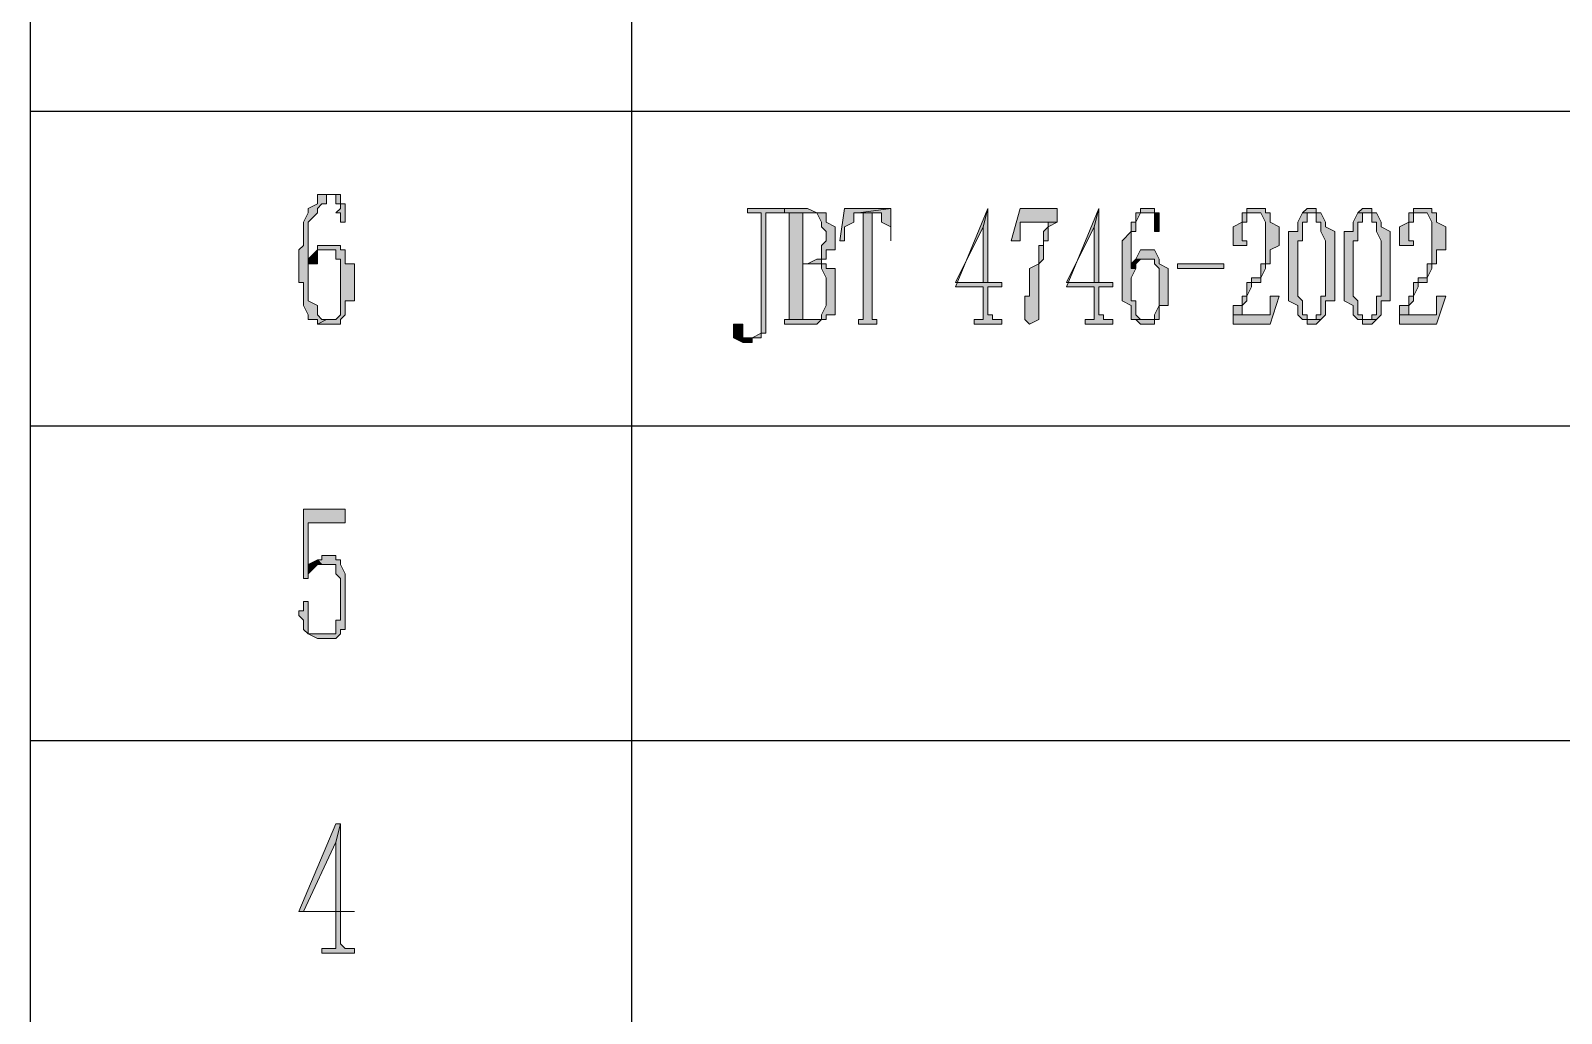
# Model space of a CAD drawing. Header units: millimetres. Extents: x 20 to 821, y 1 to 1134.
# Drawn here: x 557.6 to 617.2, y 152.2 to 190.5 of the extents above; entities that cross this region are included whole.
import ezdxf

# ---------------------------------------------------------------- set-up
doc = ezdxf.new("R2010")
doc.units = ezdxf.units.MM
doc.layers.add('1', color=7, linetype='Continuous')

msp = doc.modelspace()

# ---------------------------------------------------------------- hatches: boundary and pattern name
h = msp.add_hatch(color=0)
h.dxf.hatch_style = 2
h.paths.add_polyline_path([(569.52, 184.101732), (568.8, 184.101732), (568.8, 183.741732), (568.44, 183.561732), (568.44, 183.381732), (568.26, 183.021732), (568.26, 182.121732), (568.08, 181.941732), (568.08, 181.401732), (568.08, 181.221732), (568.08, 180.681732), (568.26, 180.681732), (568.26, 179.781732), (568.44, 179.421732), (568.44, 179.241732), (568.8, 179.241732), (568.8, 179.061732), (569.16, 179.241732), (568.98, 179.241732), (568.8, 179.421732), (568.8, 179.781732), (568.44, 179.961732), (568.44, 183.021732), (568.8, 183.381732), (568.8, 183.561732), (568.98, 183.741732), (569.16, 183.741732), (569.16, 184.101732), (569.7, 184.101732)])
h = msp.add_hatch(color=0)
h.dxf.hatch_style = 2
h.paths.add_polyline_path([(569.7, 184.101732), (569.16, 184.101732), (569.52, 184.101732), (569.52, 183.741732), (569.7, 183.741732), (569.7, 183.561732), (569.52, 183.381732), (569.7, 183.381732), (569.7, 183.021732), (569.88, 183.021732), (569.88, 183.381732), (569.88, 183.741732), (569.7, 183.741732)])
h = msp.add_hatch(color=0)
h.dxf.hatch_style = 2
h.paths.add_polyline_path([(586.98, 183.561732), (585.54, 183.561732), (585.54, 183.381732), (586.08, 183.381732), (586.08, 183.021732), (586.08, 178.701732), (585.72, 178.521732), (585.54, 178.521732), (585.72, 178.521732), (586.08, 178.521732), (586.08, 178.701732), (586.26, 178.701732), (586.26, 179.061732), (586.26, 183.381732), (586.44, 183.381732), (586.98, 183.381732)])
h = msp.add_hatch(color=0)
h.dxf.hatch_style = 2
h.paths.add_polyline_path([(587.88, 183.561732), (586.98, 183.561732), (586.98, 183.381732), (588.24, 183.381732), (588.42, 183.021732), (588.42, 182.841732), (588.6, 182.661732), (588.6, 182.301732), (588.42, 182.121732), (588.42, 181.581732), (588.24, 181.581732), (587.88, 181.401732), (587.7, 181.401732), (588.42, 181.401732), (588.42, 181.581732), (588.6, 181.581732), (588.6, 181.941732), (588.96, 181.941732), (588.96, 182.841732), (588.6, 183.021732), (588.6, 183.381732), (588.42, 183.381732), (588.24, 183.381732)])
h = msp.add_hatch(color=0)
h.dxf.hatch_style = 2
h.paths.add_polyline_path([(591.12, 183.561732), (589.32, 183.561732), (589.14, 182.301732), (589.32, 182.301732), (589.32, 182.661732), (589.32, 182.841732), (589.68, 183.021732), (589.68, 183.381732), (589.86, 183.381732)])
h = msp.add_hatch(color=0)
h.dxf.hatch_style = 2
h.paths.add_polyline_path([(591.12, 183.561732), (589.86, 183.381732), (590.76, 183.381732), (590.76, 183.021732), (591.12, 182.841732), (591.12, 182.301732)])
h = msp.add_hatch(color=0)
h.dxf.hatch_style = 2
h.paths.add_polyline_path([(594.9, 183.561732), (593.64, 180.501732), (594.72, 180.501732), (594.72, 179.421732), (594.72, 179.241732), (594.36, 179.241732), (594.36, 179.061732), (595.44, 179.061732), (595.44, 179.241732), (595.08, 179.241732), (595.08, 179.421732), (594.9, 179.421732), (594.9, 180.501732), (595.44, 180.501732), (595.44, 180.681732), (594.9, 180.681732), (593.64, 180.681732), (594.72, 182.841732)])
h = msp.add_hatch(color=0)
h.dxf.hatch_style = 2
h.paths.add_polyline_path([(594.9, 183.561732), (594.72, 182.841732), (594.72, 180.681732), (593.64, 180.681732), (594.9, 180.681732)])
h = msp.add_hatch(color=0)
h.dxf.hatch_style = 2
h.paths.add_polyline_path([(597.6, 183.561732), (596.16, 183.561732), (595.8, 182.301732), (596.16, 182.301732), (596.16, 182.661732), (596.16, 183.021732), (596.34, 183.021732), (597.6, 183.021732), (597.6, 183.381732)])
h = msp.add_hatch(color=0)
h.dxf.hatch_style = 2
h.paths.add_polyline_path([(599.22, 183.561732), (597.96, 180.501732), (599.04, 180.501732), (599.04, 179.421732), (599.04, 179.241732), (598.68, 179.241732), (598.68, 179.061732), (599.76, 179.061732), (599.76, 179.241732), (599.4, 179.241732), (599.4, 179.421732), (599.22, 179.421732), (599.22, 180.501732), (599.76, 180.501732), (599.76, 180.681732), (599.22, 180.681732), (597.96, 180.681732), (599.04, 182.841732)])
h = msp.add_hatch(color=0)
h.dxf.hatch_style = 2
h.paths.add_polyline_path([(599.22, 183.561732), (599.04, 182.841732), (599.04, 180.681732), (597.96, 180.681732), (599.22, 180.681732)])
h = msp.add_hatch(color=0)
h.dxf.hatch_style = 2
h.paths.add_polyline_path([(601.2, 183.561732), (600.84, 183.561732), (600.84, 183.381732), (600.66, 183.381732), (600.66, 183.021732), (600.48, 183.021732), (600.48, 182.841732), (600.48, 182.661732), (600.12, 182.301732), (600.12, 181.221732), (600.12, 180.861732), (600.12, 179.961732), (600.48, 179.781732), (600.48, 179.241732), (600.66, 179.241732), (601.2, 179.241732), (600.84, 179.241732), (600.66, 179.421732), (600.66, 179.961732), (600.48, 179.961732), (600.48, 180.861732), (600.66, 181.221732), (600.48, 181.221732), (600.48, 181.401732), (600.48, 182.661732), (600.66, 182.661732), (600.66, 183.021732), (600.84, 183.381732), (601.56, 183.381732), (601.38, 183.381732), (601.38, 183.561732)])
h = msp.add_hatch(color=0)
h.dxf.hatch_style = 2
h.paths.add_polyline_path([(605.16, 183.561732), (604.98, 183.561732), (604.98, 183.381732), (605.52, 183.381732), (605.7, 183.021732), (605.7, 181.401732), (605.52, 181.401732), (605.52, 180.861732), (605.16, 180.861732), (605.16, 180.681732), (604.98, 180.681732), (604.98, 180.141732), (604.8, 180.141732), (604.8, 179.781732), (604.44, 179.781732), (604.44, 179.421732), (604.8, 179.421732), (604.8, 179.781732), (604.98, 179.961732), (604.98, 180.141732), (605.16, 180.501732), (605.16, 180.681732), (605.52, 180.681732), (605.52, 180.861732), (605.7, 181.221732), (605.7, 181.401732), (605.88, 181.401732), (605.88, 181.941732), (606.24, 182.121732), (606.24, 182.841732), (605.88, 183.021732), (605.88, 183.381732), (605.7, 183.381732), (605.7, 183.561732), (605.52, 183.561732)])
h = msp.add_hatch(color=0)
h.dxf.hatch_style = 2
h.paths.add_polyline_path([(607.68, 183.561732), (607.32, 183.561732), (607.14, 183.381732), (607.68, 183.381732), (607.68, 183.021732), (607.86, 183.021732), (607.86, 182.841732), (607.86, 182.661732), (608.04, 182.301732), (608.04, 181.401732), (608.04, 181.221732), (608.04, 180.141732), (607.86, 180.141732), (607.86, 179.421732), (607.68, 179.421732), (607.68, 179.241732), (607.86, 179.241732), (608.04, 179.421732), (608.04, 179.961732), (608.4, 179.961732), (608.4, 182.661732), (608.04, 182.841732), (608.04, 183.021732), (607.86, 183.381732), (607.68, 183.381732)])
h = msp.add_hatch(color=0)
h.dxf.hatch_style = 2
h.paths.add_polyline_path([(609.84, 183.561732), (609.48, 183.561732), (609.3, 183.381732), (609.84, 183.381732), (609.84, 183.021732), (610.02, 183.021732), (610.02, 182.841732), (610.02, 182.661732), (610.2, 182.301732), (610.2, 181.401732), (610.2, 181.221732), (610.2, 180.141732), (610.02, 180.141732), (610.02, 179.421732), (609.84, 179.421732), (609.84, 179.241732), (610.02, 179.241732), (610.2, 179.421732), (610.2, 179.961732), (610.56, 179.961732), (610.56, 182.661732), (610.2, 182.841732), (610.2, 183.021732), (610.02, 183.381732), (609.84, 183.381732)])
h = msp.add_hatch(color=0)
h.dxf.hatch_style = 2
h.paths.add_polyline_path([(611.64, 183.561732), (611.46, 183.561732), (611.46, 183.381732), (612, 183.381732), (612.18, 183.021732), (612.18, 181.401732), (612, 181.401732), (612, 180.861732), (611.64, 180.861732), (611.64, 180.681732), (611.46, 180.681732), (611.46, 180.141732), (611.28, 180.141732), (611.28, 179.781732), (610.92, 179.781732), (610.92, 179.421732), (611.28, 179.421732), (611.28, 179.781732), (611.46, 179.961732), (611.46, 180.141732), (611.64, 180.501732), (611.64, 180.681732), (612, 180.681732), (612, 180.861732), (612.18, 181.221732), (612.18, 181.401732), (612.36, 181.401732), (612.36, 181.941732), (612.72, 181.941732), (612.72, 182.841732), (612.36, 183.021732), (612.36, 183.381732), (612.18, 183.381732), (612.18, 183.561732), (612, 183.561732)])
h = msp.add_hatch(color=0)
h.dxf.hatch_style = 2
h.paths.add_polyline_path([(587.16, 183.381732), (587.16, 179.241732), (587.7, 179.241732), (587.7, 181.401732), (587.88, 181.401732), (588.42, 181.401732), (587.7, 181.401732), (587.7, 183.381732), (587.88, 183.381732)])
h = msp.add_hatch(color=0)
h.dxf.hatch_style = 2
h.paths.add_polyline_path([(589.86, 183.381732), (590.04, 183.381732), (590.04, 183.021732), (590.04, 179.241732), (589.86, 179.241732), (589.86, 179.061732), (590.58, 179.061732), (590.58, 179.241732), (590.4, 179.241732), (590.4, 183.381732), (590.58, 183.381732)])
h = msp.add_hatch(color=0)
h.dxf.hatch_style = 2
h.paths.add_polyline_path([(597.6, 183.021732), (597.24, 183.021732), (597.24, 182.841732), (597.06, 182.661732), (597.06, 182.121732), (596.88, 182.121732), (596.88, 181.401732), (596.52, 181.221732), (596.52, 180.141732), (596.34, 180.141732), (596.34, 179.961732), (596.34, 179.241732), (596.52, 179.061732), (596.88, 179.241732), (596.88, 181.401732), (597.06, 181.581732), (597.06, 182.301732), (597.24, 182.301732), (597.24, 182.841732)])
h = msp.add_hatch(color=0)
h.dxf.hatch_style = 2
h.paths.add_polyline_path([(601.56, 183.381732), (601.2, 183.381732), (601.38, 183.381732), (601.38, 182.661732), (601.56, 182.661732)])
h = msp.add_hatch(color=0)
h.dxf.hatch_style = 2
h.paths.add_polyline_path([(604.98, 183.381732), (604.8, 183.381732), (604.8, 183.021732), (604.44, 182.841732), (604.44, 182.121732), (604.8, 182.121732), (604.98, 182.121732), (604.98, 182.301732), (604.8, 182.301732), (604.8, 182.661732), (604.8, 183.021732), (604.98, 183.021732), (604.98, 183.381732), (605.16, 183.381732)])
h = msp.add_hatch(color=0)
h.dxf.hatch_style = 2
h.paths.add_polyline_path([(607.14, 183.381732), (606.96, 183.021732), (606.96, 182.661732), (606.6, 182.661732), (606.6, 179.961732), (606.96, 179.781732), (606.96, 179.421732), (607.14, 179.241732), (607.32, 179.241732), (607.32, 179.061732), (607.68, 179.061732), (607.86, 179.241732), (607.32, 179.241732), (607.32, 179.421732), (607.14, 179.421732), (607.14, 179.781732), (607.14, 179.961732), (606.96, 180.141732), (606.96, 182.301732), (607.14, 182.301732), (607.14, 183.021732), (607.32, 183.021732), (607.32, 183.381732), (607.68, 183.381732)])
h = msp.add_hatch(color=0)
h.dxf.hatch_style = 2
h.paths.add_polyline_path([(609.3, 183.381732), (609.12, 183.021732), (609.12, 182.661732), (608.76, 182.661732), (608.76, 179.961732), (609.12, 179.781732), (609.12, 179.421732), (609.3, 179.241732), (609.48, 179.241732), (609.48, 179.061732), (609.84, 179.061732), (610.02, 179.241732), (609.48, 179.241732), (609.48, 179.421732), (609.3, 179.421732), (609.3, 179.781732), (609.3, 179.961732), (609.12, 180.141732), (609.12, 182.301732), (609.3, 182.301732), (609.3, 183.021732), (609.48, 183.021732), (609.48, 183.381732), (609.84, 183.381732)])
h = msp.add_hatch(color=0)
h.dxf.hatch_style = 2
h.paths.add_polyline_path([(611.46, 183.381732), (611.28, 183.381732), (611.28, 183.021732), (610.92, 182.841732), (610.92, 182.121732), (611.28, 182.121732), (611.46, 182.121732), (611.46, 182.301732), (611.28, 182.301732), (611.28, 182.661732), (611.28, 183.021732), (611.46, 183.021732), (611.46, 183.381732), (611.64, 183.381732)])
h = msp.add_hatch(color=0)
h.dxf.hatch_style = 2
h.paths.add_polyline_path([(568.8, 181.941732), (568.44, 181.581732), (568.44, 181.401732), (568.8, 181.401732), (568.8, 181.941732), (568.98, 181.941732), (569.16, 181.941732)])
h = msp.add_hatch(color=0)
h.dxf.hatch_style = 2
h.paths.add_polyline_path([(569.16, 182.121732), (568.8, 182.121732), (568.8, 181.941732), (569.52, 181.941732), (569.52, 181.581732), (569.7, 181.581732), (569.7, 181.401732), (569.7, 179.781732), (569.7, 179.421732), (569.52, 179.241732), (569.16, 179.241732), (568.8, 179.061732), (569.7, 179.061732), (569.7, 179.241732), (569.88, 179.421732), (569.88, 179.961732), (570.24, 179.961732), (570.24, 181.401732), (569.88, 181.401732), (569.88, 181.941732), (569.7, 181.941732), (569.7, 182.121732), (569.52, 182.121732)])
h = msp.add_hatch(color=0)
h.dxf.hatch_style = 2
h.paths.add_polyline_path([(601.2, 181.941732), (600.84, 181.941732), (600.66, 181.581732), (601.38, 181.581732), (601.38, 181.401732), (601.56, 181.221732), (601.56, 179.781732), (601.38, 179.421732), (601.38, 179.241732), (601.2, 179.241732), (600.66, 179.241732), (600.84, 179.061732), (601.38, 179.061732), (601.38, 179.241732), (601.56, 179.241732), (601.56, 179.421732), (601.56, 179.781732), (601.92, 179.781732), (601.92, 181.221732), (601.56, 181.401732), (601.56, 181.581732), (601.38, 181.941732)])
h = msp.add_hatch(color=0)
h.dxf.hatch_style = 2
h.paths.add_polyline_path([(588.42, 181.401732), (587.88, 181.401732), (588.24, 181.401732), (588.42, 181.401732), (588.42, 181.221732), (588.6, 180.861732), (588.6, 179.781732), (588.42, 179.421732), (588.42, 179.241732), (588.24, 179.241732), (586.98, 179.241732), (586.98, 179.061732), (588.24, 179.061732), (588.42, 179.241732), (588.6, 179.241732), (588.6, 179.421732), (588.96, 179.421732), (588.96, 179.781732), (588.96, 181.221732), (588.6, 181.221732), (588.6, 181.401732)])
h = msp.add_hatch(color=0)
h.dxf.hatch_style = 2
h.paths.add_polyline_path([(600.66, 181.581732), (600.48, 181.401732), (600.48, 181.221732), (600.66, 181.221732), (600.66, 181.401732), (600.84, 181.581732), (601.2, 181.581732)])
h = msp.add_hatch(color=0)
h.dxf.hatch_style = 2
h.paths.add_polyline_path([(602.28, 181.221732), (602.28, 181.401732), (604.08, 181.401732), (604.08, 181.221732)])
h = msp.add_hatch(color=0)
h.dxf.hatch_style = 2
h.paths.add_polyline_path([(606.24, 180.141732), (605.88, 180.141732), (605.88, 179.961732), (605.88, 179.421732), (605.7, 179.421732), (604.44, 179.421732), (604.44, 179.061732), (605.88, 179.061732)])
h = msp.add_hatch(color=0)
h.dxf.hatch_style = 2
h.paths.add_polyline_path([(612.72, 180.141732), (612.36, 180.141732), (612.36, 179.961732), (612.36, 179.421732), (612.18, 179.421732), (610.92, 179.421732), (610.92, 179.061732), (612.36, 179.061732)])
h = msp.add_hatch(color=0)
h.dxf.hatch_style = 2
h.paths.add_polyline_path([(585, 179.061732), (585, 178.521732), (585.36, 178.341732), (585.72, 178.341732), (585.72, 178.521732), (585.36, 178.521732), (585.36, 178.701732), (585.36, 179.061732)])
h = msp.add_hatch(color=0)
h.dxf.hatch_style = 2
h.paths.add_polyline_path([(569.88, 171.861732), (568.26, 171.861732), (568.26, 169.161732), (568.44, 169.161732), (568.44, 169.341732), (568.44, 171.321732), (569.88, 171.321732)])
h = msp.add_hatch(color=0)
h.dxf.hatch_style = 2
h.paths.add_polyline_path([(569.16, 170.061732), (568.98, 170.061732), (568.98, 169.881732), (568.8, 169.881732), (568.98, 169.701732), (569.52, 169.701732), (569.52, 169.341732), (569.7, 169.161732), (569.7, 167.541732), (569.52, 167.541732), (569.52, 167.001732), (569.16, 167.001732), (568.44, 167.001732), (568.8, 166.821732), (569.52, 166.821732), (569.7, 167.001732), (569.7, 167.181732), (569.88, 167.181732), (569.88, 169.341732), (569.7, 169.701732), (569.7, 169.881732), (569.52, 169.881732), (569.52, 170.061732)])
h = msp.add_hatch(color=0)
h.dxf.hatch_style = 2
h.paths.add_polyline_path([(568.8, 169.881732), (568.44, 169.701732), (568.44, 169.341732), (568.8, 169.701732), (568.98, 169.701732)])
h = msp.add_hatch(color=0)
h.dxf.hatch_style = 2
h.paths.add_polyline_path([(568.26, 168.261732), (568.26, 167.901732), (568.08, 167.901732), (568.08, 167.721732), (568.26, 167.541732), (568.26, 167.181732), (568.44, 167.001732), (568.98, 167.001732), (568.8, 167.001732), (568.44, 167.001732), (568.44, 167.181732), (568.44, 167.721732), (568.44, 168.261732)])
h = msp.add_hatch(color=0)
h.dxf.hatch_style = 2
h.paths.add_polyline_path([(569.7, 159.621732), (569.52, 159.621732), (568.08, 156.201732), (569.52, 156.201732), (569.52, 154.941732), (569.52, 154.761732), (569.16, 154.761732), (568.98, 154.761732), (568.98, 154.581732), (570.24, 154.581732), (570.24, 154.761732), (569.88, 154.761732), (569.7, 154.941732), (569.7, 156.201732), (570.24, 156.201732), (568.26, 156.201732), (569.52, 158.901732)])
h = msp.add_hatch(color=0)
h.dxf.hatch_style = 2
h.paths.add_polyline_path([(569.7, 159.621732), (569.52, 158.901732), (569.52, 156.201732), (568.26, 156.201732), (569.7, 156.201732)])

# ---------------------------------------------------------------- linework, layer by layer
at = {"layer": '1', "color": 0, "lineweight": 25}
for points in [[(557.64, 0.501732), (557.64, 1133.601732)], [(581.04, 89.781732), (581.04, 419.721732)], [(557.64, 187.341732), (821.16, 187.341732)], [(557.64, 175.101732), (821.16, 175.101732)], [(557.64, 162.861732), (821.16, 162.861732)]]:
    msp.add_lwpolyline(points, dxfattribs=at)
at = {"layer": '1', "color": 0, "lineweight": 5}
for points in [[(569.52, 184.101732), (568.8, 184.101732), (568.8, 183.741732), (568.44, 183.561732), (568.44, 183.381732), (568.26, 183.021732), (568.26, 182.121732), (568.08, 181.941732), (568.08, 181.401732), (568.08, 181.221732), (568.08, 180.681732), (568.26, 180.681732), (568.26, 179.781732), (568.44, 179.421732), (568.44, 179.241732), (568.8, 179.241732), (568.8, 179.061732), (569.16, 179.241732), (568.98, 179.241732), (568.8, 179.421732), (568.8, 179.781732), (568.44, 179.961732), (568.44, 183.021732), (568.8, 183.381732), (568.8, 183.561732), (568.98, 183.741732), (569.16, 183.741732), (569.16, 184.101732), (569.7, 184.101732), (569.52, 184.101732)], [(569.7, 184.101732), (569.16, 184.101732), (569.52, 184.101732), (569.52, 183.741732), (569.7, 183.741732), (569.7, 183.561732), (569.52, 183.381732), (569.7, 183.381732), (569.7, 183.021732), (569.88, 183.021732), (569.88, 183.381732), (569.88, 183.741732), (569.7, 183.741732), (569.7, 184.101732)], [(586.98, 183.561732), (585.54, 183.561732), (585.54, 183.381732), (586.08, 183.381732), (586.08, 183.021732), (586.08, 178.701732), (585.72, 178.521732), (585.54, 178.521732), (585.72, 178.521732), (586.08, 178.521732), (586.08, 178.701732), (586.26, 178.701732), (586.26, 179.061732), (586.26, 183.381732), (586.44, 183.381732), (586.98, 183.381732), (586.98, 183.561732)], [(587.88, 183.561732), (586.98, 183.561732), (586.98, 183.381732), (588.24, 183.381732), (588.42, 183.021732), (588.42, 182.841732), (588.6, 182.661732), (588.6, 182.301732), (588.42, 182.121732), (588.42, 181.581732), (588.24, 181.581732), (587.88, 181.401732), (587.7, 181.401732), (588.42, 181.401732), (588.42, 181.581732), (588.6, 181.581732), (588.6, 181.941732), (588.96, 181.941732), (588.96, 182.841732), (588.6, 183.021732), (588.6, 183.381732), (588.42, 183.381732), (588.24, 183.381732), (587.88, 183.561732)], [(591.12, 183.561732), (589.32, 183.561732), (589.14, 182.301732), (589.32, 182.301732), (589.32, 182.661732), (589.32, 182.841732), (589.68, 183.021732), (589.68, 183.381732), (589.86, 183.381732), (591.12, 183.561732)], [(591.12, 183.561732), (589.86, 183.381732), (590.76, 183.381732), (590.76, 183.021732), (591.12, 182.841732), (591.12, 182.301732), (591.12, 183.561732)], [(594.9, 183.561732), (593.64, 180.501732), (594.72, 180.501732), (594.72, 179.421732), (594.72, 179.241732), (594.36, 179.241732), (594.36, 179.061732), (595.44, 179.061732), (595.44, 179.241732), (595.08, 179.241732), (595.08, 179.421732), (594.9, 179.421732), (594.9, 180.501732), (595.44, 180.501732), (595.44, 180.681732), (594.9, 180.681732), (593.64, 180.681732), (594.72, 182.841732), (594.9, 183.561732)], [(594.9, 183.561732), (594.72, 182.841732), (594.72, 180.681732), (593.64, 180.681732), (594.9, 180.681732), (594.9, 183.561732)], [(597.6, 183.561732), (596.16, 183.561732), (595.8, 182.301732), (596.16, 182.301732), (596.16, 182.661732), (596.16, 183.021732), (596.34, 183.021732), (597.6, 183.021732), (597.6, 183.381732), (597.6, 183.561732)], [(599.22, 183.561732), (597.96, 180.501732), (599.04, 180.501732), (599.04, 179.421732), (599.04, 179.241732), (598.68, 179.241732), (598.68, 179.061732), (599.76, 179.061732), (599.76, 179.241732), (599.4, 179.241732), (599.4, 179.421732), (599.22, 179.421732), (599.22, 180.501732), (599.76, 180.501732), (599.76, 180.681732), (599.22, 180.681732), (597.96, 180.681732), (599.04, 182.841732), (599.22, 183.561732)], [(599.22, 183.561732), (599.04, 182.841732), (599.04, 180.681732), (597.96, 180.681732), (599.22, 180.681732), (599.22, 183.561732)], [(601.2, 183.561732), (600.84, 183.561732), (600.84, 183.381732), (600.66, 183.381732), (600.66, 183.021732), (600.48, 183.021732), (600.48, 182.841732), (600.48, 182.661732), (600.12, 182.301732), (600.12, 181.221732), (600.12, 180.861732), (600.12, 179.961732), (600.48, 179.781732), (600.48, 179.241732), (600.66, 179.241732), (601.2, 179.241732), (600.84, 179.241732), (600.66, 179.421732), (600.66, 179.961732), (600.48, 179.961732), (600.48, 180.861732), (600.66, 181.221732), (600.48, 181.221732), (600.48, 181.401732), (600.48, 182.661732), (600.66, 182.661732), (600.66, 183.021732), (600.84, 183.381732), (601.56, 183.381732), (601.38, 183.381732), (601.38, 183.561732), (601.2, 183.561732)], [(605.16, 183.561732), (604.98, 183.561732), (604.98, 183.381732), (605.52, 183.381732), (605.7, 183.021732), (605.7, 181.401732), (605.52, 181.401732), (605.52, 181.401732), (605.52, 180.861732), (605.16, 180.861732), (605.16, 180.681732), (604.98, 180.681732), (604.98, 180.141732), (604.8, 180.141732), (604.8, 179.781732), (604.44, 179.781732), (604.44, 179.421732), (604.8, 179.421732), (604.8, 179.781732), (604.98, 179.961732), (604.98, 180.141732), (605.16, 180.501732), (605.16, 180.681732), (605.52, 180.681732), (605.52, 180.861732), (605.7, 181.221732), (605.7, 181.401732), (605.88, 181.401732), (605.88, 181.941732), (606.24, 182.121732), (606.24, 182.841732), (605.88, 183.021732), (605.88, 183.381732), (605.7, 183.381732), (605.7, 183.561732), (605.52, 183.561732), (605.16, 183.561732)], [(607.68, 183.561732), (607.32, 183.561732), (607.14, 183.381732), (607.68, 183.381732), (607.68, 183.021732), (607.86, 183.021732), (607.86, 182.841732), (607.86, 182.661732), (608.04, 182.301732), (608.04, 181.401732), (608.04, 181.221732), (608.04, 180.141732), (607.86, 180.141732), (607.86, 179.421732), (607.68, 179.421732), (607.68, 179.241732), (607.86, 179.241732), (608.04, 179.421732), (608.04, 179.961732), (608.4, 179.961732), (608.4, 182.661732), (608.04, 182.841732), (608.04, 183.021732), (607.86, 183.381732), (607.68, 183.381732), (607.68, 183.561732)], [(609.84, 183.561732), (609.48, 183.561732), (609.3, 183.381732), (609.84, 183.381732), (609.84, 183.021732), (610.02, 183.021732), (610.02, 182.841732), (610.02, 182.661732), (610.2, 182.301732), (610.2, 181.401732), (610.2, 181.221732), (610.2, 180.141732), (610.02, 180.141732), (610.02, 179.421732), (609.84, 179.421732), (609.84, 179.241732), (610.02, 179.241732), (610.2, 179.421732), (610.2, 179.961732), (610.56, 179.961732), (610.56, 182.661732), (610.2, 182.841732), (610.2, 183.021732), (610.02, 183.381732), (609.84, 183.381732), (609.84, 183.561732)], [(611.64, 183.561732), (611.46, 183.561732), (611.46, 183.381732), (612, 183.381732), (612.18, 183.021732), (612.18, 181.401732), (612, 181.401732), (612, 181.401732), (612, 180.861732), (611.64, 180.861732), (611.64, 180.681732), (611.46, 180.681732), (611.46, 180.141732), (611.28, 180.141732), (611.28, 179.781732), (610.92, 179.781732), (610.92, 179.421732), (611.28, 179.421732), (611.28, 179.781732), (611.46, 179.961732), (611.46, 180.141732), (611.64, 180.501732), (611.64, 180.681732), (612, 180.681732), (612, 180.861732), (612.18, 181.221732), (612.18, 181.401732), (612.36, 181.401732), (612.36, 181.941732), (612.72, 181.941732), (612.72, 182.841732), (612.36, 183.021732), (612.36, 183.381732), (612.18, 183.381732), (612.18, 183.561732), (612, 183.561732), (611.64, 183.561732)], [(587.16, 183.381732), (587.16, 179.241732), (587.7, 179.241732), (587.7, 181.401732), (587.88, 181.401732), (588.42, 181.401732), (587.7, 181.401732), (587.7, 183.381732), (587.88, 183.381732), (587.16, 183.381732)], [(589.86, 183.381732), (590.04, 183.381732), (590.04, 183.021732), (590.04, 179.241732), (589.86, 179.241732), (589.86, 179.061732), (590.58, 179.061732), (590.58, 179.241732), (590.4, 179.241732), (590.4, 183.381732), (590.58, 183.381732), (589.86, 183.381732)], [(597.6, 183.021732), (597.24, 183.021732), (597.24, 182.841732), (597.06, 182.661732), (597.06, 182.121732), (596.88, 182.121732), (596.88, 181.401732), (596.52, 181.221732), (596.52, 180.141732), (596.34, 180.141732), (596.34, 179.961732), (596.34, 179.961732), (596.34, 179.241732), (596.52, 179.061732), (596.88, 179.241732), (596.88, 181.401732), (597.06, 181.581732), (597.06, 182.301732), (597.24, 182.301732), (597.24, 182.841732), (597.6, 183.021732)], [(601.56, 183.381732), (601.2, 183.381732), (601.38, 183.381732), (601.38, 182.661732), (601.56, 182.661732), (601.56, 183.381732)], [(604.98, 183.381732), (604.8, 183.381732), (604.8, 183.021732), (604.44, 182.841732), (604.44, 182.121732), (604.8, 182.121732), (604.98, 182.121732), (604.98, 182.301732), (604.8, 182.301732), (604.8, 182.661732), (604.8, 183.021732), (604.98, 183.021732), (604.98, 183.381732), (605.16, 183.381732), (604.98, 183.381732)], [(607.14, 183.381732), (606.96, 183.021732), (606.96, 182.661732), (606.6, 182.661732), (606.6, 179.961732), (606.6, 179.961732), (606.96, 179.781732), (606.96, 179.421732), (607.14, 179.241732), (607.32, 179.241732), (607.32, 179.061732), (607.68, 179.061732), (607.86, 179.241732), (607.32, 179.241732), (607.32, 179.421732), (607.14, 179.421732), (607.14, 179.781732), (607.14, 179.961732), (606.96, 180.141732), (606.96, 182.301732), (607.14, 182.301732), (607.14, 183.021732), (607.32, 183.021732), (607.32, 183.381732), (607.68, 183.381732), (607.14, 183.381732)], [(609.3, 183.381732), (609.12, 183.021732), (609.12, 182.661732), (608.76, 182.661732), (608.76, 179.961732), (608.76, 179.961732), (609.12, 179.781732), (609.12, 179.421732), (609.3, 179.241732), (609.48, 179.241732), (609.48, 179.061732), (609.84, 179.061732), (610.02, 179.241732), (609.48, 179.241732), (609.48, 179.421732), (609.3, 179.421732), (609.3, 179.781732), (609.3, 179.961732), (609.12, 180.141732), (609.12, 182.301732), (609.3, 182.301732), (609.3, 183.021732), (609.48, 183.021732), (609.48, 183.381732), (609.84, 183.381732), (609.3, 183.381732)], [(611.46, 183.381732), (611.28, 183.381732), (611.28, 183.021732), (610.92, 182.841732), (610.92, 182.121732), (611.28, 182.121732), (611.46, 182.121732), (611.46, 182.301732), (611.28, 182.301732), (611.28, 182.661732), (611.28, 183.021732), (611.46, 183.021732), (611.46, 183.381732), (611.64, 183.381732), (611.46, 183.381732)], [(568.8, 181.941732), (568.44, 181.581732), (568.44, 181.401732), (568.8, 181.401732), (568.8, 181.941732), (568.98, 181.941732), (569.16, 181.941732), (568.8, 181.941732)], [(569.16, 182.121732), (568.8, 182.121732), (568.8, 181.941732), (569.52, 181.941732), (569.52, 181.581732), (569.7, 181.581732), (569.7, 181.401732), (569.7, 179.781732), (569.7, 179.421732), (569.52, 179.241732), (569.16, 179.241732), (568.8, 179.061732), (569.7, 179.061732), (569.7, 179.241732), (569.88, 179.421732), (569.88, 179.961732), (570.24, 179.961732), (570.24, 181.401732), (569.88, 181.401732), (569.88, 181.941732), (569.7, 181.941732), (569.7, 182.121732), (569.52, 182.121732), (569.16, 182.121732)], [(601.2, 181.941732), (600.84, 181.941732), (600.66, 181.581732), (601.38, 181.581732), (601.38, 181.401732), (601.56, 181.221732), (601.56, 179.781732), (601.38, 179.421732), (601.38, 179.241732), (601.2, 179.241732), (600.66, 179.241732), (600.84, 179.061732), (601.38, 179.061732), (601.38, 179.241732), (601.56, 179.241732), (601.56, 179.421732), (601.56, 179.781732), (601.92, 179.781732), (601.92, 181.221732), (601.56, 181.401732), (601.56, 181.581732), (601.38, 181.941732), (601.2, 181.941732)], [(588.42, 181.401732), (587.88, 181.401732), (588.24, 181.401732), (588.42, 181.401732), (588.42, 181.221732), (588.6, 180.861732), (588.6, 179.781732), (588.42, 179.421732), (588.42, 179.241732), (588.24, 179.241732), (586.98, 179.241732), (586.98, 179.061732), (588.24, 179.061732), (588.42, 179.241732), (588.6, 179.241732), (588.6, 179.421732), (588.96, 179.421732), (588.96, 179.781732), (588.96, 181.221732), (588.6, 181.221732), (588.6, 181.401732), (588.42, 181.401732)], [(600.66, 181.581732), (600.48, 181.401732), (600.48, 181.221732), (600.66, 181.221732), (600.66, 181.401732), (600.84, 181.581732), (601.2, 181.581732), (600.66, 181.581732)], [(602.28, 181.221732), (602.28, 181.401732), (604.08, 181.401732), (604.08, 181.221732), (602.28, 181.221732)], [(606.24, 180.141732), (605.88, 180.141732), (605.88, 179.961732), (605.88, 179.421732), (605.7, 179.421732), (604.44, 179.421732), (604.44, 179.061732), (605.88, 179.061732), (606.24, 180.141732)], [(612.72, 180.141732), (612.36, 180.141732), (612.36, 179.961732), (612.36, 179.421732), (612.18, 179.421732), (610.92, 179.421732), (610.92, 179.061732), (612.36, 179.061732), (612.72, 180.141732)], [(585, 179.061732), (585, 178.521732), (585.36, 178.341732), (585.72, 178.341732), (585.72, 178.521732), (585.36, 178.521732), (585.36, 178.701732), (585.36, 179.061732), (585, 179.061732)], [(569.88, 171.861732), (568.26, 171.861732), (568.26, 169.161732), (568.44, 169.161732), (568.44, 169.341732), (568.44, 171.321732), (569.88, 171.321732), (569.88, 171.861732)], [(569.16, 170.061732), (568.98, 170.061732), (568.98, 169.881732), (568.8, 169.881732), (568.98, 169.701732), (569.52, 169.701732), (569.52, 169.341732), (569.7, 169.161732), (569.7, 167.541732), (569.52, 167.541732), (569.52, 167.001732), (569.16, 167.001732), (568.44, 167.001732), (568.8, 166.821732), (569.52, 166.821732), (569.7, 167.001732), (569.7, 167.181732), (569.88, 167.181732), (569.88, 169.341732), (569.7, 169.701732), (569.7, 169.881732), (569.52, 169.881732), (569.52, 170.061732), (569.16, 170.061732)], [(568.8, 169.881732), (568.44, 169.701732), (568.44, 169.341732), (568.8, 169.701732), (568.98, 169.701732), (568.8, 169.881732)], [(568.26, 168.261732), (568.26, 167.901732), (568.08, 167.901732), (568.08, 167.721732), (568.26, 167.541732), (568.26, 167.181732), (568.44, 167.001732), (568.98, 167.001732), (568.8, 167.001732), (568.44, 167.001732), (568.44, 167.181732), (568.44, 167.721732), (568.44, 167.721732), (568.44, 168.261732), (568.26, 168.261732)], [(569.7, 159.621732), (569.52, 159.621732), (568.08, 156.201732), (569.52, 156.201732), (569.52, 154.941732), (569.52, 154.761732), (569.16, 154.761732), (568.98, 154.761732), (568.98, 154.581732), (570.24, 154.581732), (570.24, 154.761732), (569.88, 154.761732), (569.7, 154.941732), (569.7, 156.201732), (570.24, 156.201732), (568.26, 156.201732), (569.52, 158.901732), (569.7, 159.621732)], [(569.7, 159.621732), (569.52, 158.901732), (569.52, 156.201732), (568.26, 156.201732), (569.7, 156.201732), (569.7, 159.621732)]]:
    msp.add_lwpolyline(points, dxfattribs=at)

doc.saveas('drawing.dxf')
